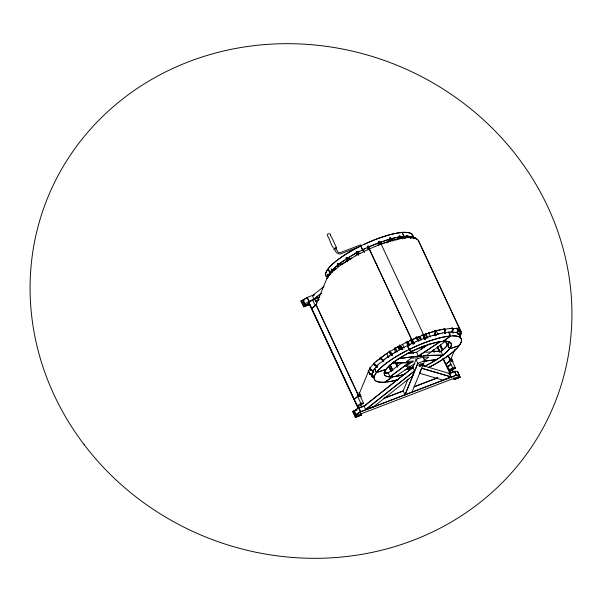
<?xml version="1.0" encoding="UTF-8"?>
<svg xmlns="http://www.w3.org/2000/svg" width="602" height="602" viewBox="0 0 602 602"><rect width="100%" height="100%" fill="white"/><g stroke="black" fill="none" stroke-linecap="round" stroke-linejoin="round"><path stroke-width="0.9" d="M434.968 334.795C436.405 337.037 435.713 335.209 435.57 332.665M436.157 335.562L435.795 334.569L440.31 333.493M395.725 360.779L392.79 362.953A296.846 76.642 -25.1 0 0 411.836 362.442L409.149 362.667L390.081 376.829L388.298 372.947L402.204 362.585M451.086 376.965L449.438 373.451L451.086 376.965L421.603 368.221L451.116 376.897L442.899 380.103L419.556 373.24L421.611 368.311M347.121 258.333C348.249 259.417 345.691 261.381 346.504 259.364M328.067 276.634L327.729 274.467L327.962 275.137M328.248 275.061L328.203 276.243M328.316 275.686L328.135 276.476M338.64 265.204L338.459 265.791M434.689 333.342L435.487 332.296L434.621 330.611M459.77 335.645L460.003 333.478M424.485 336.277L423.748 334.283M330.596 235.525C331.657 232.869 325.419 232.951 327.827 236.428C330.046 239.227 330.566 244.57 333.23 247.618M359.507 246.707L341.123 253.743C338.241 255.474 333.162 250.274 335.231 248.174C336.932 248.626 337.346 254.112 340.679 252.479L360.816 244.773M452.606 331.341L452.666 330.475M404.228 238.159C406.779 237.971 406.726 235.615 407.373 235.307C407.23 237.519 415.132 235.916 410.835 238.016M328.09 276.687L327.059 277.439L327.729 277.198M327.413 278.229L328.165 275.407L327.751 274.527C328 273.692 328.91 276.461 330.174 274.407M327.48 278.259L328.165 274.738M390.171 353.351C389.088 352.825 392.03 352.305 389.765 350.898M372.254 374.053L372.382 373.059M391.669 353.592C392.737 355.135 391.864 356.534 392.128 354.096M331.837 271.765L330.867 272.322L331.657 271.397M331.657 271.683L331.657 271.126M357.806 253.532L356.896 254.104M351.734 258.544C349.86 260.177 344.773 255.489 346.496 259.409M338.52 265.625L338.113 263.45L338.595 264.346L346.459 258.905L346 257.972L346.775 257.415L347.083 258.017M395.612 240.025C398.283 239.25 398.998 236.526 399.924 235.826L400.608 236.917M410.985 339.52L411.858 341.259L412.295 340.845L368.883 248.069L368.221 248.122M452.237 332.312L453.035 332.944L451.997 332.026M460.071 333.764L460.854 333.139L459.258 329.73M316.78 303.265L315.207 299.849L312.491 299.849L308.871 302.279L357.234 405.695L360.914 403.332L363.585 403.242L359.62 394.769M446.014 363.691L449.167 370.501L452.847 368.146L455.503 368.123L451.161 358.724M328.067 276.341L328 276.875M328.436 275.046C331.062 274.211 328.421 266.144 327.104 270.275A47.934 12.379 -25.1 0 0 326.48 276.702M383.128 382.262A47.882 12.364 -25.1 0 1 375.61 373.744L377.446 371.276A47.882 12.364 -25.1 0 1 406.508 350.861M444.893 333.613C446.722 333.117 444.043 334.2 444.374 332.673M459.71 334.704L459.74 334.17M442.989 341.402L445.472 341.236L426.404 355.549L423.74 355.752A296.884 76.657 -25.1 0 1 442.771 355.263L440.942 351.357A296.884 76.657 -25.1 0 0 431.175 351.387M411.873 362.389L409.097 362.622L390.073 376.807L391.157 376.837A36.767 9.497 -25.1 0 1 385.378 370.29L386.793 368.394A36.767 9.497 -25.1 0 1 394.069 361.892M337.925 266.159L337.827 264.865M395.672 360.733L397.418 359.62A36.767 9.497 -25.1 0 1 409.112 352.727L413.431 350.642A36.82 9.504 -25.1 0 1 441.567 341.5L444.457 341.281A36.82 9.504 -25.1 0 1 450.243 347.828L448.829 349.732A36.82 9.504 -25.1 0 1 426.479 365.422L424.357 366.415L422.928 363.367M445.156 330.761L445.585 333.5M347.301 259.628L347.309 259.108M364.075 406.117L365.715 409.638L373.902 406.5L412.445 375.987L414.507 370.945L412.904 367.529L364.037 406.192L412.859 367.536M402.023 236.563C407.524 237.737 398.629 230.972 404.032 232.387A47.934 12.379 -25.1 0 1 413.1 236.737M458.175 346.85A47.934 12.379 -25.1 0 1 429.075 367.288A47.882 12.364 -25.1 0 0 458.152 346.918L460.018 344.382A47.934 12.379 -25.1 0 0 452.486 335.848C448.573 338.038 447.61 325.923 450.62 336.029L443.095 341.349M426.404 355.549L423.68 355.729M331.092 272.345L331.567 271.856M457.934 331.153L458.536 330.528L457.339 327.977M363.57 403.317L360.861 403.287L357.295 395.657M455.503 368.123C453.863 366.701 444.803 371.81 451.884 370.501L455.511 368.078M398.945 358.566L397.418 359.62L398.945 358.566L418.473 356.128M457.422 331.424C456.594 332.5 458.792 335.449 457.227 332.974L456.339 332.628M381.104 243.253C378.906 243.675 381.811 243.125 380.712 243.216L424.177 335.976L423.635 336.985M423.522 336.774L424.101 335.999L424.5 336.45M372.352 373.127L372.661 372.051M459.92 333.711L460.861 333.154L460.229 333.613M440.024 341.703L418.352 356.136L440.085 341.748L441.507 341.477A36.767 9.497 -25.1 0 0 413.408 350.605C410.082 354.187 408.66 347.377 407.426 345.616L402.422 348.189L402.031 347.587M459.815 333.922L459.755 334.426L460.109 333.786M460.583 335.322L460.839 331.461L418.382 240.665M410.286 344.201C404.153 344.547 409.864 349.657 411.226 351.621M452.681 330.49L453.261 329.482L452.426 327.774M337.918 266.099L337.519 266.588L338.535 265.798M399.276 349.897L401.451 348.663L401.91 349.619L402.61 348.829M412.001 339.061L412.799 340.762L411.918 341.432M435.555 332.718L434.907 330.694M457.64 333.854L458.002 333.967L457.693 333.041M386.492 242.862C389.577 242.982 389.238 235.563 391.142 238.979M356.82 254.172L357.791 253.419M375.595 367.431L376.581 366.294L373.21 370.847L373.443 372.171L372.42 370.824M374.911 365.218L374.278 365.098L373.511 363.367C373.737 364.255 378.207 368.845 377.033 365.813M457.482 333.23C456.369 332.236 458.558 329.723 458.235 330.882M412.317 342.53C412.438 344.472 414.883 344.178 413.461 342.365M371.998 374.564L372.826 375.972L372.36 374.685M357.987 247.332A47.882 12.364 -25.1 0 0 328.963 267.739L327.992 269.071M368.627 246.557C366.919 244.698 367.769 248.829 368.304 249.642M385.98 369.455L376.423 372.555M449.491 341.447A36.82 9.504 -25.1 0 1 448.415 343.923L447.73 344.938L449.619 348.739L459.175 345.631L459.988 344.449A47.882 12.364 -25.1 0 0 452.471 335.931M459.138 345.676L449.589 348.784L445.864 341.041M331.77 269.47L332.214 270.08L335.796 269.086M378.545 245.45C376.717 247.362 379.222 239.009 380.171 242.2M459.236 375.204L456.278 375.227L360.673 411.828L356.64 414.485C354.586 417.765 359.123 410.752 360.703 411.745L456.218 375.181L459.228 375.129L458.709 376.506L356.038 415.756M319.542 297.215L308.992 301.324L304.875 303.965L303.13 300.067L307.163 297.411L314.252 294.739M309.022 301.233L307.163 297.411L308.894 301.301M308.999 303.115L358.408 408.766L308.961 303.115L309.586 301.572L311.181 301M309.767 304.484L303.724 306.794L301.03 301.03L304.544 299.54M356.994 409.917L352.712 411.542L357.046 409.699L352.742 411.475L355.481 417.337L361.418 415.064L360.741 413.198M356.625 414.409C350.003 408.359 362.69 407.652 365.858 405.236L358.792 407.998L360.673 411.828L358.792 407.998M361.81 407.208L360.575 404.649M416.035 359.432L423.055 356.798L424.839 360.613L417.863 363.337L416.065 359.462L412.536 368.01M424.184 338.708C424.041 339.897 426.043 339.159 425.087 338.377M414.462 371.043L365.64 409.608L414.454 370.96M411.964 392.165L424.839 360.613L423.055 356.798M454.081 379.531L460.094 377.288L457.49 371.306L460.094 377.288L454.126 379.531L453.426 377.695M354.081 399.457L358.483 395.642L368.86 370.411A51.253 13.236 -25.1 0 1 376.137 361.471L387.274 353.073L405.65 342.651M352.712 411.542L355.481 417.337L361.509 414.846L355.406 417.306M354.811 410.579L354.254 411.941L356.106 415.786M408.051 379.004L403.159 390.984L405.018 394.822L417.848 363.269L405.018 394.822M455.014 349.183L450.304 360.508L445.751 364.338L442.974 358.401M459.875 337.06L461.109 333.854L460.944 331.416L418.48 240.619L415.493 238.257L409.669 237.466M404.928 374.263A36.82 9.504 -25.1 0 1 394.032 376.686L392.564 376.837L384.979 382.165L383.068 382.24A47.934 12.379 -25.1 0 1 375.535 373.714L377.379 371.238A47.934 12.379 -25.1 0 1 406.478 350.808L412.114 348.106A47.882 12.364 -25.1 0 1 448.701 336.217L450.702 335.946M445.224 330.596C444.78 328.79 443.275 334.238 445.615 333.448L445.141 332.545L450.702 332.041M327.24 278.681L327.044 278.011L327.195 278.613M402.159 232.522L403.965 232.364A47.882 12.364 -25.1 0 1 413.025 236.714M460.063 336.285L459.687 334.735M327.736 274.535L327.992 274.444M372.638 372.126L373.044 371.178L373.443 372.171M373.428 372.126L373.27 371.87M443.034 341.357L450.62 335.984L448.701 336.217A47.934 12.379 -25.1 0 0 412.084 348.046L409.209 349.431M357.836 253.276L357.513 252.343L365.422 248.483M331.89 271.607L331.657 269.207M346.3 260.357L347.249 259.801M408.924 236.97L409.849 236.699L410.647 238.407M389.795 353.148L390.563 352.599L391.089 353.013M409.503 236.992C410.376 236.466 408.028 237.421 407.878 236.119M455.225 332.349L452.561 332.041L453.05 332.906M452.245 330.242L453.261 329.482L452.982 329.911M328.361 275.016L331.762 270.561L331.393 269.914M457.911 331.13L457.746 333.395M434.787 332.793L435.66 332.462M373.752 369.899L374.625 368.605L376.461 372.518L385.957 369.365M439.874 357.407L441.484 356.203A36.767 9.497 -25.1 0 0 448.761 349.694L450.176 347.798A36.767 9.497 -25.1 0 0 444.396 341.259M327.857 277.033L327.42 277.484M331.484 272.036L331.077 272.428M331.777 271.75L331.958 269.764M447 345.819A36.82 9.504 -25.1 0 1 440.228 351.952A36.767 9.497 -25.1 0 0 446.977 345.887L447.82 344.893M330.724 271.615L331.694 270.524M381.074 243.178L380.675 243.005M329.753 272.841L328 269.041M376.355 372.525L374.602 368.672M457.64 331.01L458.513 330.521M331.679 269.139L331.25 269.636L331.74 269.162M360.124 253.683L357.189 251.756M387.387 242.598L390.322 239.483L389.614 238.091M413.627 237.948L415.124 237.752L414.597 238.083M370.824 374.324L372.044 376.882L373.278 376.619L372.021 376.875L373.406 376.679M400.601 346.677L399.736 344.931L400.601 346.601L400.232 346.948L399.442 345.247M401.843 349.596L402.776 349.152M457.971 334.005L457.482 333.109L458.242 333.546M445.412 330.332L444.63 330.551L444.404 331.664M445.322 330.393L444.547 328.391M332.146 270.042L337.985 264.918L332.214 270.08M377.01 365.881L378.146 364.684M374.151 363.021C373.932 364.947 378.214 365.226 376.972 367.235L376.559 366.355M372.36 376.619L371.118 374.008M303.092 300.15L307.238 297.426M304.875 303.965L303.16 300.089L302.573 301.429L304.424 305.274L309.413 303.363L304.424 305.274L304.943 303.897M378.124 364.744L379.659 363.284M311.753 308.608L316.065 304.86L326.404 279.621A51.253 13.236 -25.1 0 1 333.681 270.674L341.65 264.421L355.436 255.903M354.209 399.397L358.521 395.657L361.125 396.71L359.138 392.466M311.625 308.66L316.02 304.845L358.483 395.642M379.636 363.345C383.369 360.207 384.264 362.57 381.653 359.612M333.681 270.674L336.067 268.642M376.054 361.486L387.221 353.073M451.214 358.235L452.802 361.629L450.341 360.523L445.879 364.285L443.095 358.34M453.231 329.55L452.102 330.453L452.426 332.62M449.483 373.503L422.649 365.58M384.979 382.165L386.898 381.977A47.882 12.364 -25.1 0 0 397.613 379.802M324.034 286.386L312.355 295.672L313.973 299.104L321.31 293.362M314.033 299.119L321.242 293.325M367.363 246.376L368.356 245.992L369.139 248.43M368.371 248.445L369.387 247.986L368.808 248.099L412.287 340.92M396.372 239.897L399.668 237.323M372.277 375.099C371.246 373.947 368.356 373.962 371.261 374.075M372.691 375.686L372.427 374.971L372.826 375.972M412.934 343.742L414.026 343.591L413.702 343.012M460.094 336.616L459.762 335.359M370.569 373.88L369.696 374.248L368.1 370.84M338.444 265.926L337.519 266.588M338.595 264.346L344.54 260.162M385.092 358.89L383.459 360.177L383.873 361.057L383.173 361.599L383.707 360.809L381.608 358.837L380.81 357.137M394.129 361.937L392.73 362.931L409.285 362.585M441.469 356.256L442.771 355.263M423.763 361.155L436.631 359.575A296.846 76.642 -25.1 0 1 423.499 361.35M391.277 239.942L392.286 239.619L391.894 239.656M385.084 358.942L389.389 355.872M401.677 237.925L404.025 236.293L402.174 232.485L400.195 232.658A47.882 12.364 -25.1 0 0 363.593 244.57L357.994 247.369A47.934 12.379 -25.1 0 0 328.94 267.8M401.669 237.971L404.01 236.368L407.2 236.202M406.771 361.441L411.362 358.213L418.081 357.701M405.831 366.309L413.536 361.027L406.817 361.539M424.29 360.199L428.88 356.971L422.958 357.325M447.075 366.633L450.522 364.255M447.504 367.145L450.845 364.85M387.169 357.438L391.285 354.638L391.548 355.285M438.173 358.566L439.881 357.355M364.526 252.08L362.517 249.807L367.747 247.332L367.506 246.669M341.582 264.428L351.673 257.995M423.62 336.39L422.747 334.652M428.97 344.02L416.592 352.253L418.352 356.136L421.964 355.887A296.884 76.657 -25.1 0 0 398.923 358.642L398.848 358.604M414.838 363.548L395.514 376.438L391.157 376.837M301.09 300.88L303.844 306.606M363.578 403.265L359.951 405.695L357.249 405.665M346.767 257.46L346.127 258.213M346.489 260.064L347.226 261.802M368.763 246.873L379.147 242.614L378.801 241.688L379.471 243.05M404.792 238.174L407.005 236.767M424.387 339.34L425.358 339.039M327.804 276.995L327.428 277.402M372.819 370.697C371.201 369.131 369.681 370.343 372.442 370.809M347.256 258.311L356.625 252.93L356.324 252.223M392.128 354.149L396.665 351.342M349.235 257.077L356.452 252.524M394.144 352.892L399.269 349.852M460.161 333.327L460.854 333.139M401.128 237.692L401.986 237.308L401.526 237.549M394.137 348.784L397.862 346.677M373.842 406.485L365.655 409.616M357.55 252.351L357.061 251.448L356.294 252.253M389.885 238.716L389.66 238.114M375.738 364.947L374.346 365.121M377.394 366.776L376.995 367.273M357.588 252.411L359.815 251.245M355.398 255.888L363.187 251.862M363.164 251.839L375.279 246.384M405.628 342.628L421.784 335.577A50.658 13.086 -25.1 0 1 440.529 329.768L452.207 328.21M410.301 344.231L412.626 343.163L412.882 343.78M413.032 344.043L414.048 343.584M399.841 237.037C398.246 234.313 400.563 239.069 401.986 237.308M381.909 358.95L381.141 359.386M383.767 361.11L382.887 359.725M368.793 246.933L379.162 242.681M416.012 341.658L413.747 342.997M409.653 340.74L417.735 337.203M415.99 341.627L424.019 338.452L424.463 339.37M415.102 237.737L414.101 237.971M372.841 376.641L372.044 376.882M375.272 246.414L379.32 244.781A50.658 13.086 -25.1 0 1 398.065 238.979L401.353 238.309M314.026 294.972L312.37 295.68L314.011 295.055M301.15 300.842L304.454 299.661M301.075 301.03L304.469 299.728M313.973 299.104L319.767 296.929M318.992 299.661L315.501 300.992L319.022 299.691M303.769 306.794L309.789 304.334M383.399 398.524L403.573 390.796L383.459 398.539M414.101 386.77L437.782 377.702M448.309 373.669L454.45 371.321L457.49 371.306M414.123 386.8L437.782 377.747M449.175 373.383L454.548 371.344L456.278 375.227L454.548 371.344M460.139 377.07L454.217 379.41M378.733 241.733L379.734 241.364L380.155 242.313L387.838 239.664M424.433 339.325L425.433 338.956L424.877 337.722M407.569 236.345L406.997 235.548M329.971 274.798L328.165 275.407M424.101 335.999L424.515 336.059M391.308 353.133L392.512 355.037M425.125 338.369L430.069 336.33M425.02 338.083L427.33 337.255M335.043 248.634L334.531 248.686M329.768 272.932L332.409 272.036M430.031 336.307L434.87 334.878L435.284 335.758M357.723 253.638L358.581 255.361M389.584 238.159L390.502 237.903L390.916 238.859L399.57 236.849M389.998 239.039L380.321 242.455M432.703 335.464L434.87 334.878M357.061 251.448L356.173 251.99L356.903 253.954M412.039 236.225L413.032 237.474M333.553 270.057L335.344 269.561M401.18 346.511L400.232 346.948L400.571 347.241M390.916 238.783L395.401 237.662M371.442 369.884L370.478 370.222L369.681 368.514L370.463 370.245L371.035 370.207M437.827 334.042L442.636 333.011M443.749 329.151L440.468 329.821A50.545 13.056 -25.1 0 0 421.761 335.615M460.357 333.29L458.355 328.963M399.156 235.969C400.608 236.39 401.677 237.18 403.957 236.3M397.726 237.248L399.555 236.925M442.575 332.989L444.434 332.695M338.655 264.391L343.802 263.578M339.701 264.647L341.417 264.376M369.696 374.271L370.629 374.098M372.751 375.949L372.412 375.091M407.193 237.534L398.012 239.032A50.545 13.056 -25.1 0 0 379.305 244.818M407.223 353.494L416.689 352.32M425.742 352.32L429.775 352.012M418.42 356.158L421.919 355.865M405.876 366.407L409.909 366.091M426.231 355.534L442.786 355.188M407.118 237.587L413.943 237.76L417.848 239.649M449.581 328.376L456.399 328.557M431.062 351.583L440.942 351.357M406.786 235.322L407.674 235.886M405.793 236.27L407.178 236.277M450.642 332.018L452.057 332.048M408.976 236.375L412.347 237.203M391.195 239.905L390.119 238.941M381.307 359.424L380.095 357.475L380.961 359.198M413.393 237.85L414.184 238.099M372.954 376.521L373.511 376.679M455.157 332.334L456.406 332.65M456.308 328.609L458.054 328.993L460.944 331.416M369.387 247.986L369.049 247.535M401.564 237.594L400.977 237.263M400.797 237.722L400.232 237.429M392.075 239.513L390.728 239.784M374.557 365.226L373.699 363.503M436.563 359.56L438.188 358.521A36.767 9.497 -25.1 0 1 426.442 365.369M312.558 299.871L315.335 305.801M371.667 369.921L372.126 370.117M459.514 335.404L460.063 336.593L459.65 335.713L459.725 336.413M412.37 237.128L411.956 236.247L413.348 237.76M373.624 371.81L373.285 371.178M379.99 243.532L379.779 243.336M413.439 237.805L413.958 238.046M408.412 236.947L407.11 235.871M392.203 239.588L392.873 241.221M390.51 237.895L390.803 238.46M377.401 366.844L377.018 366.242M413.499 237.813L413.16 237.707M371.283 374.008L371.833 374.632M407.938 236.767L409.811 236.699M457.956 329.046L460.839 331.461M413.484 237.865L413.055 237.429M371.524 374.158L371.961 374.617M330.581 235.713C333.026 239.024 334.268 243.419 336.104 246.828M413.378 237.685L414.003 238.339M391.646 239.528L391.112 238.956M400.992 237.308L400.593 236.879M458.175 333.523L458.89 334.133M373.12 376.265L373.767 376.852M373.744 376.927L372.661 375.595M452.794 368.093L449.227 360.47M412.754 237.286L413.258 237.692L412.287 236.804M391.134 352.953L391.428 353.397M390.284 353.487L391.533 355.308M364.631 252.035C361.968 250.613 358.596 240.251 362.517 249.807M444.727 330.445L443.885 328.692M370.185 373.955L368.544 370.493M412.543 237.045L412.107 236.503M401.474 346.714L402.67 348.806M400.511 347.234L400.962 347.836M373.089 370.9L373.413 371.517M380.607 242.877L380.276 242.44M379.606 243.246L379.373 242.772M407.87 236.157L407.509 235.563M401.91 349.619L401.459 348.701M369.372 248.009L368.567 246.557M458.822 334.102L459.356 334.802M401.602 346.887L401.88 347.331M400.631 347.407L401.391 348.693M452.599 329.783L451.771 328.022M371.065 369.929L369.839 367.31M368.183 248.182L368.033 247.746M368.093 248.009L367.912 247.512M369.011 247.347L368.763 246.843M367.875 247.565L367.386 246.406M401.745 349.288L402.828 349.062L402.414 348.144M456.715 328.128L457.934 330.754M402.783 239.009L401.955 237.451M445.796 341.078L447.783 345.322M444.991 340.664L447.399 345.766M451.334 358.19L452.922 361.584L450.409 360.47L448.023 355.383M447.926 355.413L450.341 360.523M435.953 330.092L437.947 334.358M452.155 369.605L453.396 372.156L451.011 373.052L449.423 369.651M440.408 344.795L442.794 349.89L440.333 344.833M439.731 345.307L442.116 350.417M448.565 367.98L450.958 373.097M437.541 346.466L439.927 351.553M437.413 346.519L439.799 351.613M437.255 346.601L439.641 351.711M443.177 359.236L449.995 373.722M439.513 351.974L437.519 347.715L439.452 352.012M428.534 332.74L430.535 336.992M425.877 333.613L427.939 337.827M433.425 349.739L434.689 352.26M425.117 334.095L427.089 338.369M432.665 350.221L433.44 351.952M420.046 336.526L421.671 339.919M419.165 336.623L420.76 340.025M423.545 345.984L424.342 347.685M418.872 336.932L419.662 338.633M418.796 336.969L419.594 338.67M416.862 336.774L418.849 341.018M422.423 348.656L421.626 346.963L422.356 348.678M416.802 336.789L418.781 341.033M415.929 337.255L417.487 340.687M420.7 347.444L421.46 349.175M422.83 363.42L424.259 366.467M410.413 339.513L412.4 343.757L410.361 339.528M407.757 341.304L409.744 345.548M413.318 353.186L412.122 350.635L413.258 353.193M407.697 341.311L409.684 345.556M406.786 341.725L408.329 345.157M411.151 351.056L411.903 352.795M406.199 341.951L408.194 346.21M402.61 344.382L404.168 347.813M398.81 346.007L400.435 349.401M408.735 367.228L409.571 368.928M399.495 349.732L397.907 346.338L399.435 349.77M407.84 367.559L408.63 369.252L407.78 367.596M395.604 348.453L397.2 351.861M394.829 347.595L396.823 351.846M394.205 349.25L395.777 352.667M396.312 362.509L397.922 365.911M395.491 362.735L397.478 366.979M395.424 362.773L397.41 367.017M389.11 351.139L389.915 352.907L389.05 351.177M386.717 353.321L388.711 357.588M390.284 364.895L392.737 369.982M390.073 364.789L392.858 370.749M389.306 365.993L391.691 371.103M390.999 371.193L388.614 366.099L390.924 371.223M337.918 264.872C337.489 263.352 338.023 263.119 337.737 264.587M385.062 370.772L386.236 373.345M385.747 373.3L384.55 370.757L385.671 373.33M359.018 392.512L361.004 396.756L358.521 395.657L316.125 304.815M358.235 405.545L359.371 408.141M412.641 343.11L411.986 341.77M413.213 341.793L413.416 342.387M413.288 342.102L413.1 341.537M412.25 342.237L411.911 341.575M424.267 339.069L424.056 338.384M459.785 335.69L460.071 336.578M413.062 341.582L412.799 340.762M357.325 252.057L357.866 253.434M346.887 257.724L347.346 258.868M435.141 335.48L434.614 333.342M356.55 252.855L356.873 253.796M444.788 333.267L444.569 332.605M459.281 334.78L459.582 335.427M331.363 269.899L331.649 270.862M452.915 332.658L452.629 331.333M424.846 337.737L424.613 336.857M423.943 338.068L423.56 336.985M338.332 264.082L338.497 264.684M423.838 337.767L423.68 337.218M424.651 337.15L424.56 336.616M434.877 334.471L434.704 333.591M452.215 331.958L452.117 331.318M328 275.445L328.12 276.085M384.911 382.097L392.609 376.784L391.142 376.912A36.82 9.504 -25.1 0 1 385.355 370.358M372.284 373.985L372.337 374.76M419.353 365.309A1.678 0.429 -25.1 0 1 419.037 364.812A1.678 0.429 -25.1 0 1 421.046 363.796A1.678 0.429 -25.1 0 1 421.709 364.112M363.608 244.608A47.934 12.379 -25.1 0 1 400.255 232.681M326.502 276.627A47.882 12.364 -25.1 0 1 327.134 270.208M404.928 374.188A36.767 9.497 -25.1 0 1 394.047 376.611M449.461 341.515A36.767 9.497 -25.1 0 1 448.392 343.99M424.658 361.554A36.767 9.497 -25.1 0 0 426.765 360.455A36.82 9.504 -25.1 0 1 424.651 361.516M405.199 369.733A36.767 9.497 -25.1 0 0 413.055 366.866A36.82 9.504 -25.1 0 1 405.161 369.711M388.094 373.022A36.767 9.497 -25.1 0 1 384.226 372.247M386.77 368.462A36.82 9.504 -25.1 0 1 409.119 352.764M388.027 372.999A36.82 9.504 -25.1 0 1 384.151 372.224M397.568 379.779A47.934 12.379 -25.1 0 1 386.838 381.954M407.486 353.284A296.884 76.657 -25.1 0 1 416.479 352.313M334.908 248.972A1.678 0.429 -25.1 0 1 333.794 248.754A1.678 0.429 -25.1 0 1 336.285 247.595A1.678 0.429 -25.1 0 1 335.69 248.611M84.137 444.645A273.556 254.518 22.2 0 0 550.055 414.071A273.556 254.518 22.2 0 0 268.808 44.285A273.556 254.518 22.2 0 0 84.137 444.645M420.151 366.204A1.678 0.429 -25.1 0 0 422.288 364.797A1.678 0.429 -25.1 0 0 419.865 365.512A1.678 0.429 -25.1 0 0 420.151 366.204"/></g></svg>
